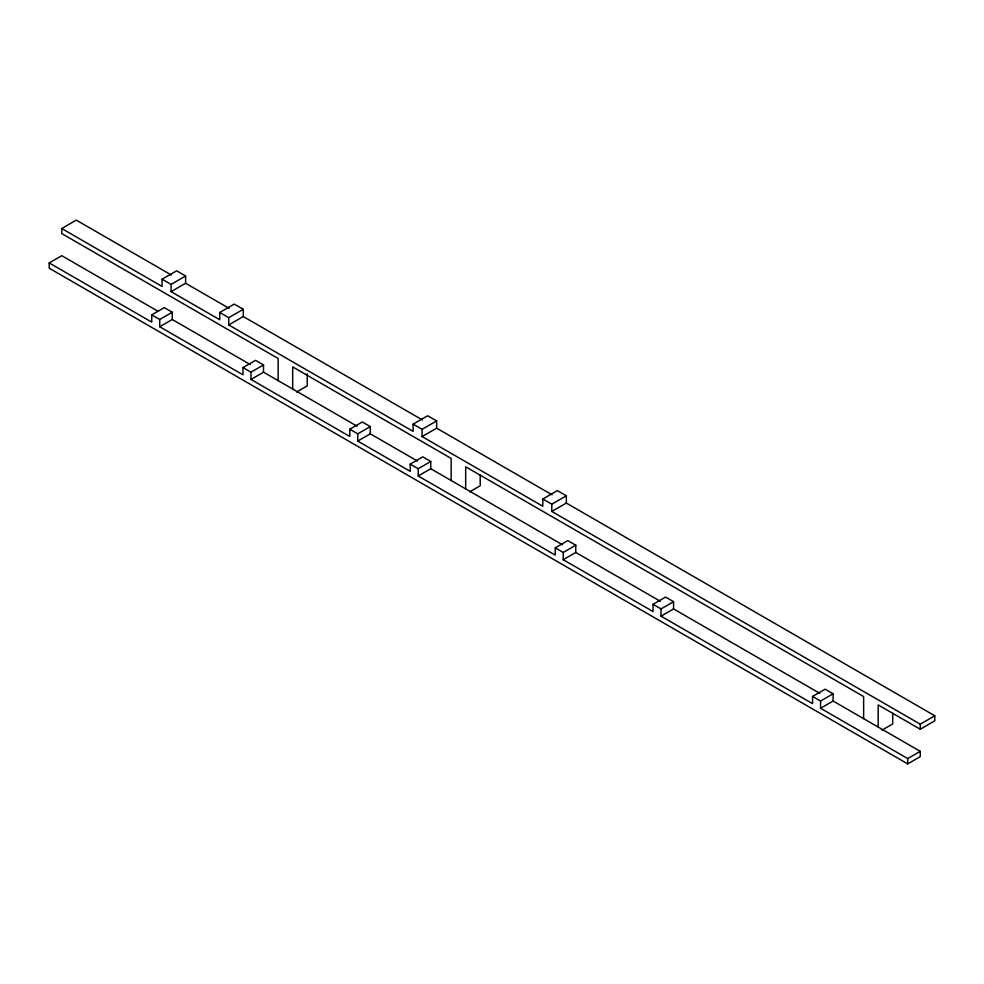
<?xml version="1.0" encoding="UTF-8"?>
<svg xmlns="http://www.w3.org/2000/svg" width="984" height="984" viewBox="0 0 984 984"><rect width="100%" height="100%" fill="white"/><g stroke="black" fill="none" stroke-linecap="round" stroke-linejoin="round"><path stroke-width="1.48" d="M278.152 380.623L278.152 358.52L61.746 233.577L61.746 228.522L76.285 220.121L171.351 275.016M833.116 701.026L833.116 693.781L820.57 701.026L820.57 708.271L833.116 701.026L920.261 751.346L920.261 756.635L907.715 763.879L49.2 268.214L49.2 262.925L61.746 255.68L157.698 311.092M61.746 228.522L162.089 286.455L162.089 279.21L176.628 270.821L185.619 276L185.619 283.244L229.026 308.312M162.089 279.21L171.081 284.401L185.619 276M171.081 284.401L171.081 291.645L185.619 283.244M49.2 262.925L151.733 322.125L151.733 314.88L164.279 307.635L172.262 312.248L172.262 319.493L250.256 364.523M151.733 314.88L159.715 319.493L172.262 312.248M159.715 319.493L159.715 326.737L172.262 319.493M171.081 291.645L219.739 319.738L219.739 312.494L234.278 304.105L243.269 309.284L243.269 316.528L422.357 419.922M219.739 312.494L228.731 317.684L243.269 309.284M228.731 317.684L228.731 324.929L243.269 316.528M159.715 326.737L242.999 374.818L242.999 367.573L255.545 360.328L263.527 364.941L263.527 372.186L357.069 426.183M242.999 367.573L250.982 372.186L263.527 364.941M250.982 372.186L250.982 379.43L263.527 372.186M296.651 392.013L307.229 385.913L307.229 373.736M250.982 379.43L349.775 436.466L349.775 429.221L362.321 421.976L370.304 426.589L370.304 433.833L417.511 461.09M349.775 429.221L357.758 433.833L370.304 426.589M357.758 433.833L357.758 441.078L370.304 433.833M228.731 324.929L413.12 431.386L413.12 424.141L427.659 415.752L436.65 420.931L436.65 428.175L552.049 494.804M413.12 424.141L422.111 429.332L436.65 420.931M422.111 429.332L422.111 436.576L436.65 428.175M357.758 441.078L410.217 471.361L410.217 464.116L422.763 456.871L430.746 461.484L430.746 468.728L562.491 544.792M410.217 464.116L418.2 468.728L430.746 461.484M418.2 468.728L418.2 475.973L430.746 468.728M469.639 491.889L480.217 485.788L480.217 475.137M422.111 436.576L542.811 506.256L542.811 499.011L557.35 490.622L566.341 495.813L566.341 503.058L934.8 715.786L934.8 720.841L920.261 729.242L878.183 704.938L878.183 727.053M542.811 499.011L551.79 504.202L566.341 495.813M551.79 504.202L551.79 511.446L566.341 503.058M418.2 475.973L555.247 555.087L555.247 547.854L567.793 540.61L575.775 545.222L575.775 552.454L660.313 601.261M555.247 547.854L563.229 552.454L575.775 545.222M563.229 552.454L563.229 559.699L575.775 552.454M563.229 559.699L653.044 611.556L653.044 604.311L665.59 597.067L673.573 601.679L673.573 608.924L819.807 693.351M653.044 604.311L661.039 608.924L673.573 601.679M661.039 608.924L661.039 616.168L673.573 608.924M661.039 616.168L812.575 703.658L812.575 696.414L825.121 689.181L833.116 693.781M882.144 730.042L892.722 723.941L892.722 713.289M551.79 511.446L920.261 724.175L934.8 715.786M820.57 708.271L907.715 758.59L920.261 751.346M812.575 696.414L820.57 701.026M920.261 724.175L920.261 729.242M907.715 758.59L907.715 763.879M863.632 718.652L863.632 696.549L465.678 466.785L465.678 488.888M451.139 480.499L451.139 458.396L292.691 366.909L292.691 389.024"/></g></svg>
